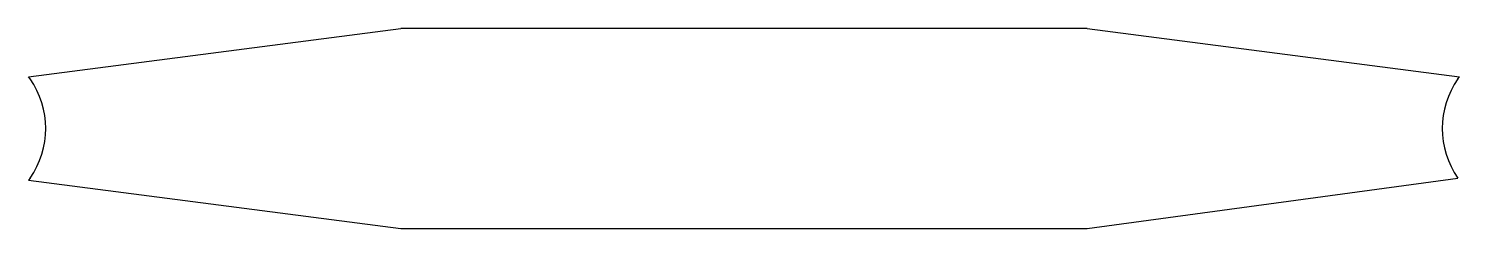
# Model space of a CAD drawing. Header units: millimetres. Extents: x 1711 to 2076, y 1827 to 1878.
import ezdxf

# ---------------------------------------------------------------- set-up
doc = ezdxf.new("R2010")
doc.units = ezdxf.units.MM

msp = doc.modelspace()

# ---------------------------------------------------------------- linework, layer by layer
for p, q in [((1711.14, 1866.03), (1806, 1878.38)), ((1981, 1878.38), (1806, 1878.38)), ((1981, 1878.38), (2075.86, 1866.03)), ((1711.5, 1865.53), (1711.14, 1866.03)), ((2075.5, 1865.53), (2075.86, 1866.03)), ((1711.5, 1840.23), (1711.14, 1839.73)), ((1711.14, 1839.73), (1806, 1827.38)), ((1981, 1827.38), (2075.5, 1840.23)), ((1806, 1827.38), (1981, 1827.38))]:
    msp.add_line(p, q)
for centre, start, end in [((1693.5, 1852.88), 324.9032, 35.0968), ((2093.5, 1852.88), 144.9032, 215.0968)]:
    msp.add_arc(centre, 22, start, end)

doc.saveas('drawing.dxf')
